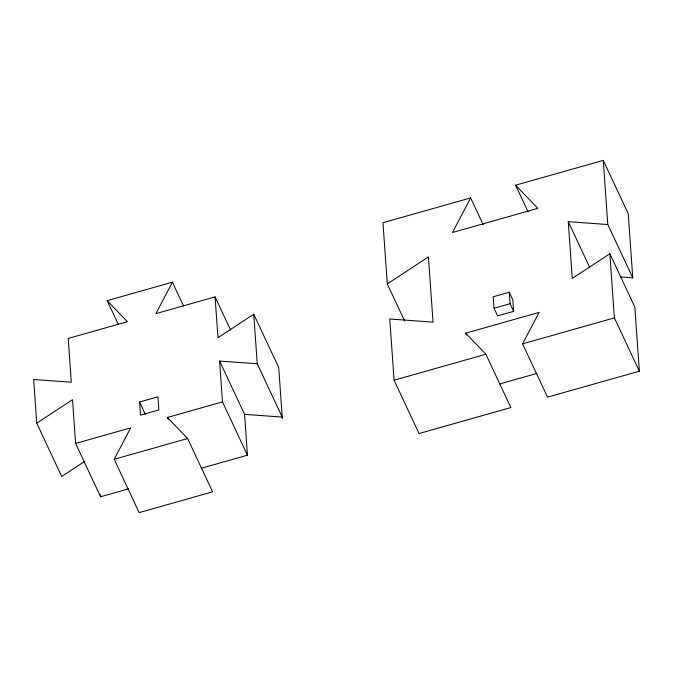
<?xml version="1.0" encoding="UTF-8"?>
<svg xmlns="http://www.w3.org/2000/svg" width="673" height="673" viewBox="0 0 673 673"><rect width="100%" height="100%" fill="white"/><g stroke="black" fill="none" stroke-linecap="round" stroke-linejoin="round"><path stroke-width="1.01" d="M183.552 305.988L172.406 282.189L155.892 313.635L215.074 296.894L230.688 330.207M219.6 361.048L244.577 414.358L282.214 417.092L257.246 363.782L219.6 361.048L222.477 401.89L167.4 417.47L187.616 438.527L212.584 491.837L139.151 512.616L114.183 459.306L130.688 427.86L75.612 443.44L100.58 496.758L128.619 488.825M483.138 224.563L470.654 197.904L452.492 232.496L537.811 208.352L515.585 185.193L603.269 160.384L628.245 213.694L632.771 277.856L620.287 276.948M632.771 277.856L607.795 224.538L568.273 221.669L572.269 278.412L609.856 253.729L634.824 307.039L639.35 371.193L547.553 397.163L522.585 343.853L539.09 312.407L465.657 333.185L466.549 335.087M84.403 461.577L61.706 476.492L36.729 423.182L72.524 399.669L75.612 443.44M282.324 418.564L278.723 367.534L253.746 314.215L217.959 337.728L215.074 296.894M404.675 321.063L387.286 283.939L428.44 256.893L433.042 322.14L389.751 318.994L394.075 380.211L419.043 433.521L510.841 407.552L485.864 354.242L465.657 333.185M118.33 324.445L107.175 300.646L172.406 282.189M470.654 197.904L382.962 222.713L387.286 283.939M509.251 292.233L493.2 296.776L494.007 308.251L497.583 315.889L513.642 311.347L512.826 299.864L509.251 292.233L510.067 303.708L513.642 311.347M139.58 402.008L157.936 396.818L158.862 409.941L140.506 415.132L139.58 402.008L145.376 414.383M494.007 308.251L510.067 303.708M114.183 459.306L187.616 438.527M394.075 380.211L485.864 354.242M522.585 343.853L614.373 317.883L609.856 253.729M201.387 468.231L247.454 455.2L244.577 414.358M499.686 383.938L536.903 373.406M107.175 300.646L127.39 321.702L68.209 338.443L71.296 382.222L33.65 379.488L36.729 423.182M614.373 317.883L639.35 371.193M568.273 221.669L589.674 267.366M515.585 185.193L528.069 211.852M222.477 401.89L247.454 455.2M167.4 417.47L168.292 419.372M603.269 160.384L607.795 224.538M253.746 314.215L257.246 363.782M100.437 494.672L100.58 496.758"/></g></svg>
